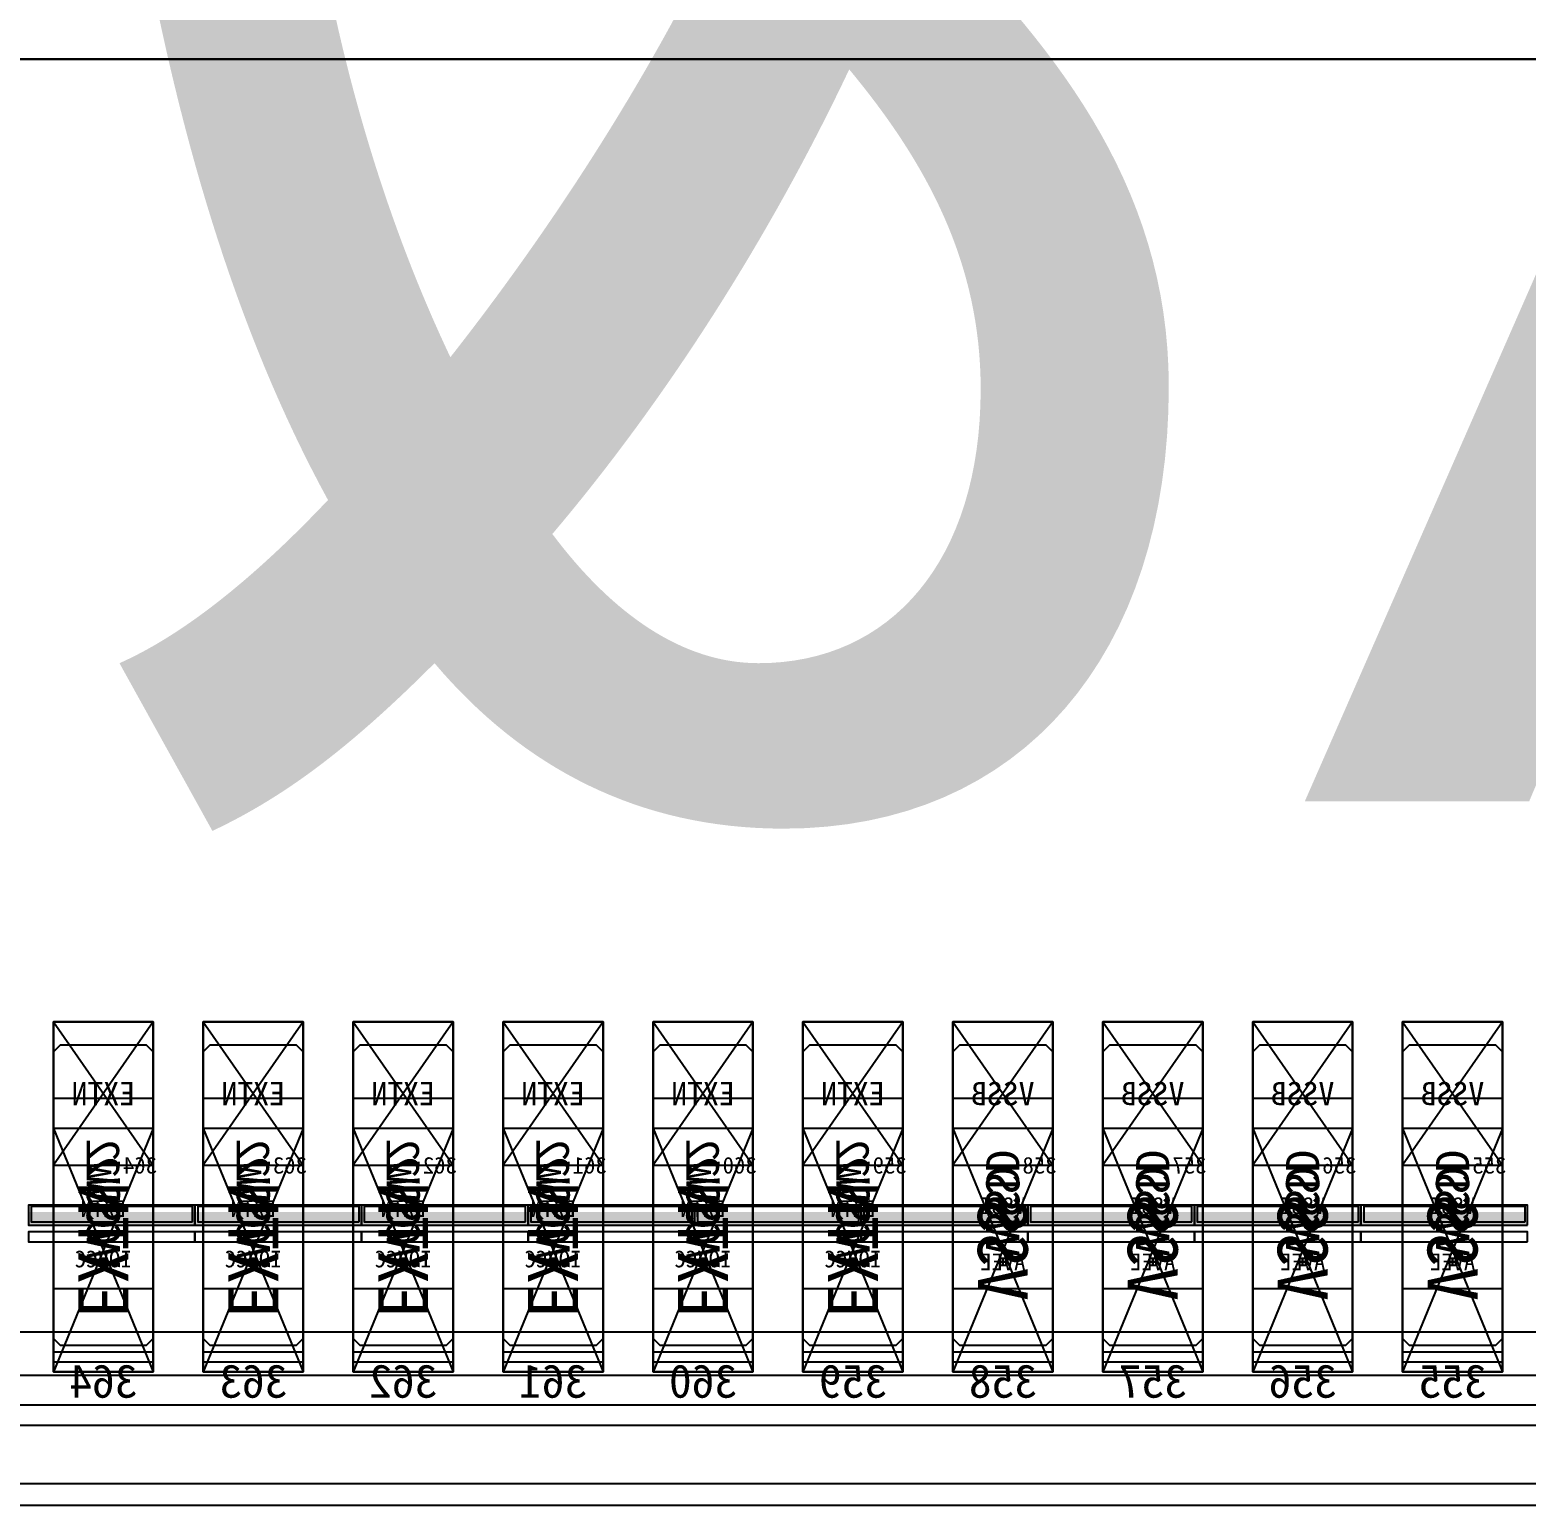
# Model space of a CAD drawing. Header units: millimetres. Extents: x 427 to 2444, y 137 to 817.
# Drawn here: x 1132.9473 to 1133.3964, y 300.7749 to 301.2176 of the extents above; entities that cross this region are included whole.
import ezdxf
from ezdxf.enums import TextEntityAlignment as Align

# ---------------------------------------------------------------- set-up
doc = ezdxf.new("R2010")
doc.units = ezdxf.units.MM
for name, color, linetype in [('L0', 211, 'Continuous'), ('L102', 91, 'Continuous'), ('L114', 213, 'Continuous'), ('L240', 60, 'Continuous'), ('L241', 200, 'Continuous'), ('L242', 51, 'Continuous'), ('L245', 53, 'Continuous'), ('L246', 93, 'Continuous'), ('L248', 171, 'Continuous'), ('L59', 140, 'Continuous'), ('L63', 4, 'Continuous'), ('L98', 150, 'Continuous')]:
    doc.layers.add(name, color=color, linetype=linetype)
doc.styles.add('txt', font='simhei.ttf')

# ---------------------------------------------------------------- blocks, each defined once
blk = doc.blocks.new('HX8394_F_PAD')
at = {"layer": 'L0'}
blk.add_lwpolyline([(-13.86, -0.4025), (-13.86, 0.4025), (13.86, 0.4025), (13.86, -0.4025), (-13.86, -0.4025)], close=True, dxfattribs=at)
at = {"layer": 'L241'}
blk.add_lwpolyline([(-13.9, -0.435), (-13.9, 0.435), (13.9, 0.435), (13.9, -0.435), (-13.9, -0.435)], close=True, dxfattribs=at)
at = {"layer": 'L242'}
for points in [[(2.2595, -0.3935), (2.2575, -0.3915), (2.2575, -0.3055), (2.2595, -0.3035), (2.2855, -0.3035), (2.2875, -0.3055), (2.2875, -0.3915), (2.2855, -0.3935), (2.2595, -0.3935)], [(2.3045, -0.3935), (2.3025, -0.3915), (2.3025, -0.3055), (2.3045, -0.3035), (2.3305, -0.3035), (2.3325, -0.3055), (2.3325, -0.3915), (2.3305, -0.3935), (2.3045, -0.3935)], [(2.3495, -0.3935), (2.3475, -0.3915), (2.3475, -0.3055), (2.3495, -0.3035), (2.3755, -0.3035), (2.3775, -0.3055), (2.3775, -0.3915), (2.3755, -0.3935), (2.3495, -0.3935)], [(2.3945, -0.3935), (2.3925, -0.3915), (2.3925, -0.3055), (2.3945, -0.3035), (2.4205, -0.3035), (2.4225, -0.3055), (2.4225, -0.3915), (2.4205, -0.3935), (2.3945, -0.3935)], [(2.4395, -0.3935), (2.4375, -0.3915), (2.4375, -0.3055), (2.4395, -0.3035), (2.4655, -0.3035), (2.4675, -0.3055), (2.4675, -0.3915), (2.4655, -0.3935), (2.4395, -0.3935)], [(2.4845, -0.3935), (2.4825, -0.3915), (2.4825, -0.3055), (2.4845, -0.3035), (2.5105, -0.3035), (2.5125, -0.3055), (2.5125, -0.3915), (2.5105, -0.3935), (2.4845, -0.3935)], [(2.5295, -0.3935), (2.5275, -0.3915), (2.5275, -0.3055), (2.5295, -0.3035), (2.5555, -0.3035), (2.5575, -0.3055), (2.5575, -0.3915), (2.5555, -0.3935), (2.5295, -0.3935)], [(2.5745, -0.3935), (2.5725, -0.3915), (2.5725, -0.3055), (2.5745, -0.3035), (2.6005, -0.3035), (2.6025, -0.3055), (2.6025, -0.3915), (2.6005, -0.3935), (2.5745, -0.3935)], [(2.6195, -0.3935), (2.6175, -0.3915), (2.6175, -0.3055), (2.6195, -0.3035), (2.6455, -0.3035), (2.6475, -0.3055), (2.6475, -0.3915), (2.6455, -0.3935), (2.6195, -0.3935)], [(2.6645, -0.3935), (2.6625, -0.3915), (2.6625, -0.3055), (2.6645, -0.3035), (2.6905, -0.3035), (2.6925, -0.3055), (2.6925, -0.3915), (2.6905, -0.3935), (2.6645, -0.3935)]]:
    blk.add_lwpolyline(points, close=True, dxfattribs=at)
at = {"layer": 'L240', "style": 'txt'}
for s, p in [('VCSW2', (2.4525, -0.3485)), ('VCSW2', (2.4975, -0.3485)), ('VCSW2', (2.5425, -0.3485)), ('VCSW2', (2.5875, -0.3485)), ('VCSW2', (2.6325, -0.3485)), ('VCSW2', (2.6775, -0.3485)), ('VSSD', (2.2725, -0.3485)), ('VSSD', (2.3175, -0.3485)), ('VSSD', (2.3625, -0.3485)), ('VSSD', (2.4075, -0.3485))]:
    blk.add_text(s, height=0.01, rotation=90, dxfattribs=at).set_placement(p, align=Align.MIDDLE_CENTER)
at = {"layer": 'L248', "style": 'txt'}
blk.add_text('27800x870(include SR&SL)', height=0.5, dxfattribs=at).set_placement((-0.381772, 0.019694), align=Align.MIDDLE_CENTER)
blk = doc.blocks.new('NTBUMP_73X30')
at = {"color": 5, "linetype": 'Continuous'}
blk.add_lwpolyline([(-0.015, 0.04), (0.015, -0.033), (0.015, 0.04), (-0.015, -0.033)], dxfattribs=at)
at = {"layer": 'L242', "color": 5}
blk.add_lwpolyline([(-0.015, -0.033), (-0.015, 0.04), (0.015, 0.04), (0.015, -0.033), (-0.015, -0.033)], close=True, dxfattribs=at)
blk = doc.blocks.new('ILI9881C_AA_NTBUMP_PM_875UM')
at = {"layer": 'L241'}
blk.add_lwpolyline([(-13.92, -0.4375), (-13.92, 0.4375), (13.92, 0.4375), (13.92, -0.4375), (-13.92, -0.4375)], close=True, dxfattribs=at)
for p in [(2.2725, -0.3645), (2.3175, -0.3645), (2.3625, -0.3645), (2.4075, -0.3645), (2.4525, -0.3645), (2.4975, -0.3645), (2.5425, -0.3645), (2.5875, -0.3645), (2.6325, -0.3645), (2.6775, -0.3645)]:
    blk.add_blockref('NTBUMP_73X30', p)
at = {"layer": 'L246', "style": 'txt'}
for s, p in [('EXTN', (2.4525, -0.361)), ('EXTN', (2.4975, -0.361)), ('EXTN', (2.5425, -0.361)), ('EXTN', (2.5875, -0.361)), ('EXTN', (2.6325, -0.361)), ('EXTN', (2.6775, -0.361)), ('VSS', (2.2725, -0.361)), ('VSS', (2.3175, -0.361)), ('VSS', (2.3625, -0.361)), ('VSS', (2.4075, -0.361))]:
    blk.add_text(s, height=0.015, rotation=90, dxfattribs=at).set_placement(p, align=Align.MIDDLE_CENTER)
for s, p in [('355', (2.2725, -0.400279)), ('356', (2.3175, -0.400279)), ('357', (2.3625, -0.400279)), ('358', (2.4075, -0.400279)), ('359', (2.4525, -0.400279)), ('360', (2.4975, -0.400279)), ('361', (2.5425, -0.400279)), ('362', (2.5875, -0.400279)), ('363', (2.6325, -0.400279)), ('364', (2.6775, -0.400279))]:
    blk.add_text(s, height=0.01, dxfattribs=at).set_placement(p, align=Align.MIDDLE_CENTER)
blk = doc.blocks.new('INPUT_BUMP')
at = {"layer": 'L102'}
for points in [[(0.014, 0.04), (0.014, 0.041), (0.015, 0.041), (0.015, 0.04), (0.014, 0.04)], [(0.015, 0.04), (0.015, 0.041), (0.016, 0.041), (0.016, 0.04), (0.015, 0.04)], [(0.014, 0.039), (0.014, 0.04), (0.015, 0.04), (0.015, 0.039), (0.014, 0.039)], [(0.015, 0.039), (0.015, 0.04), (0.016, 0.04), (0.016, 0.039), (0.015, 0.039)]]:
    blk.add_lwpolyline(points, close=True, dxfattribs=at)
at = {"layer": 'L242'}
blk.add_lwpolyline([(0, 0.01), (0, 0.08), (0.03, 0.08), (0.03, 0.01), (0, 0.01)], close=True, dxfattribs=at)
blk = doc.blocks.new('JD9365Z_PAD_20170829_Y880')
at = {"layer": 'L241'}
blk.add_lwpolyline([(-13.95, -0.41), (-13.95, 0.41), (13.95, 0.41), (13.95, -0.41), (-13.95, -0.41)], close=True, dxfattribs=at)
at = {"row_count": 1, "column_count": 554, "row_spacing": 0.08, "column_spacing": 0.045}
blk.add_blockref('INPUT_BUMP', (-12.4575, -0.401), dxfattribs=at)
at = {"layer": 'L240', "style": 'txt'}
for s, p in [('AVEE', (2.2725, -0.361)), ('AVEE', (2.3175, -0.361)), ('AVEE', (2.3625, -0.361)), ('AVEE', (2.4075, -0.361)), ('IOVCC', (2.4525, -0.360167)), ('IOVCC', (2.4975, -0.360167)), ('IOVCC', (2.5425, -0.360167)), ('IOVCC', (2.5875, -0.360167)), ('IOVCC', (2.6325, -0.360167)), ('IOVCC', (2.6775, -0.360167))]:
    blk.add_text(s, height=0.005, dxfattribs=at).set_placement(p, align=Align.MIDDLE_CENTER)
blk = doc.blocks.new('NV3052C3P_BUMP_ORI_20190911')
at = {"layer": 'L241'}
blk.add_lwpolyline([(-13.8, -0.398), (-13.8, 0.398), (13.8, 0.398), (13.8, -0.398), (-13.8, -0.398)], close=True, dxfattribs=at)
at = {"layer": 'L242'}
for points in [[(2.2575, -0.385), (2.2575, -0.337), (2.2875, -0.337), (2.2875, -0.385), (2.2575, -0.385)], [(2.3025, -0.385), (2.3025, -0.337), (2.3325, -0.337), (2.3325, -0.385), (2.3025, -0.385)], [(2.3475, -0.385), (2.3475, -0.337), (2.3775, -0.337), (2.3775, -0.385), (2.3475, -0.385)], [(2.3925, -0.385), (2.3925, -0.337), (2.4225, -0.337), (2.4225, -0.385), (2.3925, -0.385)], [(2.4375, -0.385), (2.4375, -0.337), (2.4675, -0.337), (2.4675, -0.385), (2.4375, -0.385)], [(2.4825, -0.385), (2.4825, -0.337), (2.5125, -0.337), (2.5125, -0.385), (2.4825, -0.385)], [(2.5275, -0.385), (2.5275, -0.337), (2.5575, -0.337), (2.5575, -0.385), (2.5275, -0.385)], [(2.5725, -0.385), (2.5725, -0.337), (2.6025, -0.337), (2.6025, -0.385), (2.5725, -0.385)], [(2.6175, -0.385), (2.6175, -0.337), (2.6475, -0.337), (2.6475, -0.385), (2.6175, -0.385)], [(2.6625, -0.385), (2.6625, -0.337), (2.6925, -0.337), (2.6925, -0.385), (2.6625, -0.385)]]:
    blk.add_lwpolyline(points, close=True, dxfattribs=at)
at = {"layer": 'L245', "style": 'txt'}
for s, p in [('VSSI', (2.272473, -0.360167)), ('VSSI', (2.317473, -0.360167)), ('VSSI', (2.362473, -0.360167)), ('VSSI', (2.407473, -0.360167)), ('EXTN', (2.452473, -0.361)), ('EXTN', (2.497473, -0.361)), ('EXTN', (2.542473, -0.361)), ('EXTN', (2.587473, -0.361)), ('EXTN', (2.632473, -0.361)), ('EXTN', (2.677473, -0.361))]:
    blk.add_text(s, height=0.005, dxfattribs=at).set_placement(p, align=Align.MIDDLE_CENTER)
blk = doc.blocks.new('BUMP_30_76')
at = {"layer": 'L242'}
blk.add_lwpolyline([(-0.015, -0.0195), (-0.015, 0.0565), (0.015, 0.0565), (0.015, -0.0195), (-0.015, -0.0195)], close=True, dxfattribs=at)
blk = doc.blocks.new('FL11283_A_OTHER')
at = {"layer": 'L102'}
blk.add_lwpolyline([(0, 0), (0, 0.41), (13.86, 0.41), (13.86, 0), (0, 0)], close=True, dxfattribs=at)
at = {"layer": 'L241'}
blk.add_lwpolyline([(-13.86, -0.41), (-13.86, 0.41), (13.86, 0.41), (13.86, 0.404), (-13.854, 0.404), (-13.854, -0.404), (13.854, -0.404), (13.854, 0.404), (13.86, 0.404), (13.86, -0.41), (-13.86, -0.41)], close=True, dxfattribs=at)
at = {"layer": 'L59'}
for points in [[(-13.86, -0.41), (-13.86, 0.41), (13.86, 0.41), (13.86, -0.41), (-13.86, -0.41)], [(0, -0.41), (0, 0), (13.86, 0), (13.86, -0.41), (0, -0.41)]]:
    blk.add_lwpolyline(points, close=True, dxfattribs=at)
for p in [(2.2725, -0.3685), (2.3175, -0.3685), (2.3625, -0.3685), (2.4075, -0.3685), (2.4525, -0.3685), (2.4975, -0.3685), (2.5425, -0.3685), (2.5875, -0.3685), (2.6325, -0.3685), (2.6775, -0.3685)]:
    blk.add_blockref('BUMP_30_76', p)
at = {"layer": 'L102', "style": 'txt'}
for s, p in [('VCSW2', (2.4525, -0.346)), ('VCSW2', (2.4975, -0.346)), ('VCSW2', (2.5425, -0.346)), ('VCSW2', (2.5875, -0.346)), ('VCSW2', (2.6325, -0.346)), ('VCSW2', (2.6775, -0.346)), ('VSSD', (2.2725, -0.346)), ('VSSD', (2.3175, -0.346)), ('VSSD', (2.3625, -0.346)), ('VSSD', (2.4075, -0.346))]:
    blk.add_text(s, height=0.01, rotation=90, dxfattribs=at).set_placement(p, align=Align.MIDDLE_CENTER)
blk = doc.blocks.new('GC9702_ANALOG_PAD_BUMP')
at = {"color": 5, "linetype": 'Continuous'}
blk.add_lwpolyline([(-0.015, 0.0215), (0.015, -0.0215), (0.015, 0.0215), (-0.015, -0.0215)], dxfattribs=at)
at = {"layer": 'L242', "color": 5}
blk.add_lwpolyline([(-0.015, -0.0215), (-0.015, 0.0215), (0.015, 0.0215), (0.015, -0.0215), (-0.015, -0.0215)], close=True, dxfattribs=at)
blk = doc.blocks.new('GC9702_BUMP_NOCOMPENSATION')
at = {"layer": 'L114', "const_width": 0.004}
for points in [[(2.25, -0.378), (2.3, -0.378)], [(2.25, -0.378), (2.3, -0.378)], [(2.25, -0.378), (2.3, -0.378)], [(2.25, -0.378), (2.3, -0.378)], [(2.3, -0.378), (2.35, -0.378)], [(2.3, -0.378), (2.35, -0.378)], [(2.3, -0.378), (2.35, -0.378)], [(2.3, -0.378), (2.35, -0.378)], [(2.35, -0.378), (2.4, -0.378)], [(2.35, -0.378), (2.4, -0.378)], [(2.35, -0.378), (2.4, -0.378)], [(2.35, -0.378), (2.4, -0.378)], [(2.4, -0.378), (2.45, -0.378)], [(2.4, -0.378), (2.45, -0.378)], [(2.4, -0.378), (2.45, -0.378)], [(2.4, -0.378), (2.45, -0.378)], [(2.45, -0.378), (2.5, -0.378)], [(2.45, -0.378), (2.5, -0.378)], [(2.45, -0.378), (2.5, -0.378)], [(2.45, -0.378), (2.5, -0.378)], [(2.5, -0.378), (2.55, -0.378)], [(2.5, -0.378), (2.55, -0.378)], [(2.5, -0.378), (2.55, -0.378)], [(2.5, -0.378), (2.55, -0.378)], [(2.55, -0.378), (2.6, -0.378)], [(2.55, -0.378), (2.6, -0.378)], [(2.55, -0.378), (2.6, -0.378)], [(2.55, -0.378), (2.6, -0.378)], [(2.6, -0.378), (2.65, -0.378)], [(2.6, -0.378), (2.65, -0.378)], [(2.6, -0.378), (2.65, -0.378)], [(2.6, -0.378), (2.65, -0.378)], [(2.65, -0.378), (2.7, -0.378)], [(2.65, -0.378), (2.7, -0.378)], [(2.65, -0.378), (2.7, -0.378)], [(2.65, -0.378), (2.7, -0.378)]]:
    blk.add_lwpolyline(points, dxfattribs=at)
at = {"layer": 'L114'}
for points in [[(2.25, -0.38), (2.25, -0.374), (2.3, -0.374), (2.3, -0.38), (2.25, -0.38)], [(2.25, -0.38), (2.25, -0.374), (2.3, -0.374), (2.3, -0.38), (2.25, -0.38)], [(2.25074, -0.379), (2.25074, -0.37443), (2.29918, -0.37443), (2.29918, -0.379), (2.25074, -0.379)], [(2.25074, -0.379), (2.25074, -0.37443), (2.29918, -0.37443), (2.29918, -0.379), (2.25074, -0.379)], [(2.3, -0.38), (2.3, -0.374), (2.35, -0.374), (2.35, -0.38), (2.3, -0.38)], [(2.3, -0.38), (2.3, -0.374), (2.35, -0.374), (2.35, -0.38), (2.3, -0.38)], [(2.30074, -0.379), (2.30074, -0.37443), (2.34918, -0.37443), (2.34918, -0.379), (2.30074, -0.379)], [(2.30074, -0.379), (2.30074, -0.37443), (2.34918, -0.37443), (2.34918, -0.379), (2.30074, -0.379)], [(2.35, -0.38), (2.35, -0.374), (2.4, -0.374), (2.4, -0.38), (2.35, -0.38)], [(2.35, -0.38), (2.35, -0.374), (2.4, -0.374), (2.4, -0.38), (2.35, -0.38)], [(2.35074, -0.379), (2.35074, -0.37443), (2.39918, -0.37443), (2.39918, -0.379), (2.35074, -0.379)], [(2.35074, -0.379), (2.35074, -0.37443), (2.39918, -0.37443), (2.39918, -0.379), (2.35074, -0.379)], [(2.4, -0.38), (2.4, -0.374), (2.45, -0.374), (2.45, -0.38), (2.4, -0.38)], [(2.4, -0.38), (2.4, -0.374), (2.45, -0.374), (2.45, -0.38), (2.4, -0.38)], [(2.40074, -0.379), (2.40074, -0.37443), (2.44918, -0.37443), (2.44918, -0.379), (2.40074, -0.379)], [(2.40074, -0.379), (2.40074, -0.37443), (2.44918, -0.37443), (2.44918, -0.379), (2.40074, -0.379)], [(2.45, -0.38), (2.45, -0.374), (2.5, -0.374), (2.5, -0.38), (2.45, -0.38)], [(2.45, -0.38), (2.45, -0.374), (2.5, -0.374), (2.5, -0.38), (2.45, -0.38)], [(2.45074, -0.379), (2.45074, -0.37443), (2.49918, -0.37443), (2.49918, -0.379), (2.45074, -0.379)], [(2.45074, -0.379), (2.45074, -0.37443), (2.49918, -0.37443), (2.49918, -0.379), (2.45074, -0.379)], [(2.5, -0.38), (2.5, -0.374), (2.55, -0.374), (2.55, -0.38), (2.5, -0.38)], [(2.5, -0.38), (2.5, -0.374), (2.55, -0.374), (2.55, -0.38), (2.5, -0.38)], [(2.50074, -0.379), (2.50074, -0.37443), (2.54918, -0.37443), (2.54918, -0.379), (2.50074, -0.379)], [(2.50074, -0.379), (2.50074, -0.37443), (2.54918, -0.37443), (2.54918, -0.379), (2.50074, -0.379)], [(2.55, -0.38), (2.55, -0.374), (2.6, -0.374), (2.6, -0.38), (2.55, -0.38)], [(2.55, -0.38), (2.55, -0.374), (2.6, -0.374), (2.6, -0.38), (2.55, -0.38)], [(2.55074, -0.379), (2.55074, -0.37443), (2.59918, -0.37443), (2.59918, -0.379), (2.55074, -0.379)], [(2.55074, -0.379), (2.55074, -0.37443), (2.59918, -0.37443), (2.59918, -0.379), (2.55074, -0.379)], [(2.6, -0.38), (2.6, -0.374), (2.65, -0.374), (2.65, -0.38), (2.6, -0.38)], [(2.6, -0.38), (2.6, -0.374), (2.65, -0.374), (2.65, -0.38), (2.6, -0.38)], [(2.60074, -0.379), (2.60074, -0.37443), (2.64918, -0.37443), (2.64918, -0.379), (2.60074, -0.379)], [(2.60074, -0.379), (2.60074, -0.37443), (2.64918, -0.37443), (2.64918, -0.379), (2.60074, -0.379)], [(2.65, -0.38), (2.65, -0.374), (2.7, -0.374), (2.7, -0.38), (2.65, -0.38)], [(2.65, -0.38), (2.65, -0.374), (2.7, -0.374), (2.7, -0.38), (2.65, -0.38)], [(2.65074, -0.379), (2.65074, -0.37443), (2.69918, -0.37443), (2.69918, -0.379), (2.65074, -0.379)], [(2.65074, -0.379), (2.65074, -0.37443), (2.69918, -0.37443), (2.69918, -0.379), (2.65074, -0.379)]]:
    blk.add_lwpolyline(points, close=True, dxfattribs=at)
at = {"layer": 'L241'}
for points in [[(2.25, -0.385), (2.25, -0.382), (2.3, -0.382), (2.3, -0.385), (2.25, -0.385)], [(2.25, -0.385), (2.25, -0.382), (2.3, -0.382), (2.3, -0.385), (2.25, -0.385)], [(2.3, -0.385), (2.3, -0.382), (2.35, -0.382), (2.35, -0.385), (2.3, -0.385)], [(2.3, -0.385), (2.3, -0.382), (2.35, -0.382), (2.35, -0.385), (2.3, -0.385)], [(2.35, -0.385), (2.35, -0.382), (2.4, -0.382), (2.4, -0.385), (2.35, -0.385)], [(2.35, -0.385), (2.35, -0.382), (2.4, -0.382), (2.4, -0.385), (2.35, -0.385)], [(2.4, -0.385), (2.4, -0.382), (2.45, -0.382), (2.45, -0.385), (2.4, -0.385)], [(2.4, -0.385), (2.4, -0.382), (2.45, -0.382), (2.45, -0.385), (2.4, -0.385)], [(2.45, -0.385), (2.45, -0.382), (2.5, -0.382), (2.5, -0.385), (2.45, -0.385)], [(2.45, -0.385), (2.45, -0.382), (2.5, -0.382), (2.5, -0.385), (2.45, -0.385)], [(2.5, -0.385), (2.5, -0.382), (2.55, -0.382), (2.55, -0.385), (2.5, -0.385)], [(2.5, -0.385), (2.5, -0.382), (2.55, -0.382), (2.55, -0.385), (2.5, -0.385)], [(2.55, -0.385), (2.55, -0.382), (2.6, -0.382), (2.6, -0.385), (2.55, -0.385)], [(2.55, -0.385), (2.55, -0.382), (2.6, -0.382), (2.6, -0.385), (2.55, -0.385)], [(2.6, -0.385), (2.6, -0.382), (2.65, -0.382), (2.65, -0.385), (2.6, -0.385)], [(2.6, -0.385), (2.6, -0.382), (2.65, -0.382), (2.65, -0.385), (2.6, -0.385)], [(2.65, -0.385), (2.65, -0.382), (2.7, -0.382), (2.7, -0.385), (2.65, -0.385)], [(2.65, -0.385), (2.65, -0.382), (2.7, -0.382), (2.7, -0.385), (2.65, -0.385)]]:
    blk.add_lwpolyline(points, close=True, dxfattribs=at)
at = {"row_count": 1, "column_count": 554, "row_spacing": 0.043, "column_spacing": 0.045}
blk.add_blockref('GC9702_ANALOG_PAD_BUMP', (-12.4425, -0.3405), dxfattribs=at)
at = {"layer": 'L114', "style": 'txt'}
for s, p in [('355', (2.2615, -0.362)), ('356', (2.3065, -0.362)), ('357', (2.3515, -0.362)), ('358', (2.3965, -0.362)), ('359', (2.4415, -0.362)), ('360', (2.4865, -0.362)), ('361', (2.5315, -0.362)), ('362', (2.5765, -0.362)), ('363', (2.6215, -0.362)), ('364', (2.6665, -0.362))]:
    blk.add_text(s, height=0.005, dxfattribs=at).set_placement(p, align=Align.MIDDLE_CENTER)
at = {"layer": 'L98', "style": 'txt'}
for s, p in [('VSSB', (2.2725, -0.3405)), ('VSSB', (2.3175, -0.3405)), ('VSSB', (2.3625, -0.3405)), ('VSSB', (2.4075, -0.3405)), ('EXTN', (2.4525, -0.3405)), ('EXTN', (2.4975, -0.3405)), ('EXTN', (2.5425, -0.3405)), ('EXTN', (2.5875, -0.3405)), ('EXTN', (2.6325, -0.3405)), ('EXTN', (2.6775, -0.3405))]:
    blk.add_text(s, height=0.007, dxfattribs=at).set_placement(p, align=Align.MIDDLE_CENTER)
blk = doc.blocks.new('IC_GDS_ALL')
for name, p in [('ILI9881C_AA_NTBUMP_PM_875UM', (0, 0)), ('HX8394_F_PAD', (0, 0.004)), ('GC9702_BUMP_NOCOMPENSATION', (0, 0.0265)), ('NV3052C3P_BUMP_ORI_20190911', (0, 0.0125)), ('JD9365Z_PAD_20170829_Y880', (0, -0.0035)), ('FL11283_A_OTHER', (0, -0.0035))]:
    blk.add_blockref(name, p)
blk = doc.blocks.new('INPUT_PAD')
at = {"layer": 'L63'}
blk.add_lwpolyline([(0.01, -0.043), (0.01, 0.062), (0.04, 0.062), (0.04, -0.043), (0.01, -0.043)], close=True, dxfattribs=at)
blk = doc.blocks.new('IC_PAD_ALL')
at = {"row_count": 1, "column_count": 554, "row_spacing": 0.109, "column_spacing": 0.045}
blk.add_blockref('INPUT_PAD', (1.18, 0), dxfattribs=at)
blk = doc.blocks.new('IC_ALL')
at = {"yscale": -1, "rotation": 180}
blk.add_blockref('IC_GDS_ALL', (14, 0.4375), dxfattribs=at)
blk.add_blockref('IC_PAD_ALL', (0.3525, 0.083))
blk = doc.blocks.new('IC_FPC_OLB_ALL')
blk.add_blockref('IC_ALL', (1.188, 1.0245))

msp = doc.modelspace()

# ---------------------------------------------------------------- block references
msp.add_blockref('IC_FPC_OLB_ALL', (1120.45883, 299.75037))

doc.saveas('drawing.dxf')
